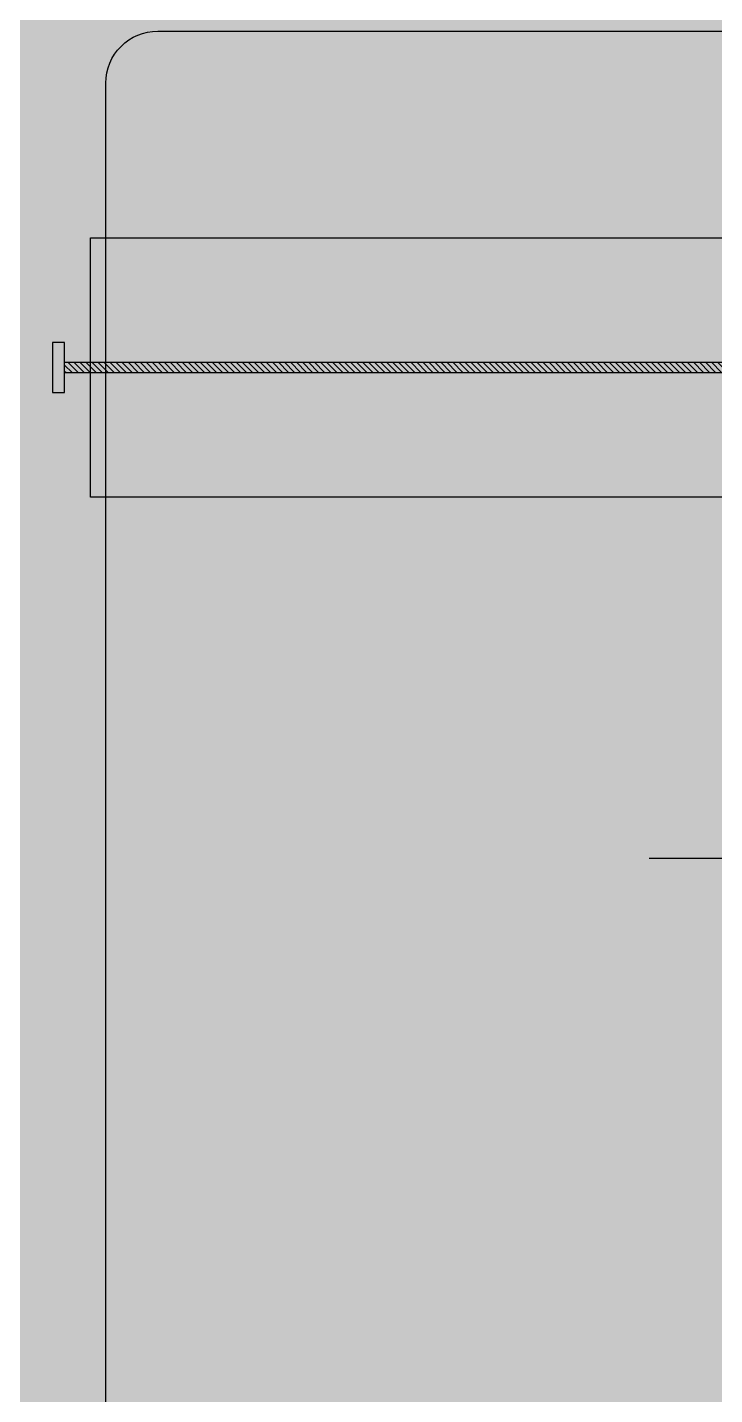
# Model space of a CAD drawing. Header units: millimetres. Extents: x -58335 to 291665, y -66693 to 213307.
# Drawn here: x 189452 to 190778, y 128486 to 131122 of the extents above; entities that cross this region are included whole.
import ezdxf

# ---------------------------------------------------------------- set-up
doc = ezdxf.new("R2010")
doc.units = ezdxf.units.MM
doc.header["$LTSCALE"] = 1000
doc.layers.add('X-SITE$0$-MY-녹지', color=254, linetype='Continuous')
doc.layers.add('X-SITE$0$A-ETC-기계 NOPLOT', color=163, linetype='Continuous', plot=False)
pattern_1 = [(0, (-29382.5, 14650.24), (317.5, 317.5), [158.75, -476.25]), (90, (-29303.13, 14570.87), (-317.5, 317.5), [158.75, -476.25])]

# ---------------------------------------------------------------- blocks, each defined once
blk = doc.blocks.new('X-SITE$0$240910_L-1F')
at = {"layer": 'X-SITE$0$-MY-녹지'}
h = blk.add_hatch(dxfattribs=at)
h.set_pattern_fill('CROSS', color=256, scale=50, style=2)
h.set_pattern_definition(pattern_1)
edge = h.paths.add_edge_path()
edge.add_arc((65971.1, 168205.3), 1850, 147.2795, 178.4525)
edge.add_line((64121.7, 168255.2), (153371.1, 168255.2))
edge.add_line((153371.1, 168255.2), (153371.1, 125655.3))
edge.add_line((153371.1, 125655.3), (167000, 125655.3))
edge.add_line((167000, 125655.3), (167000, 169179.4))
edge.add_line((167000, 169179.4), (166974.2, 169205.2))
edge.add_line((166974.2, 169205.2), (64414.6, 169205.3))
h = blk.add_hatch(dxfattribs=at)
h.set_pattern_fill('CROSS', color=256, scale=50, style=2)
h.set_pattern_definition(pattern_1)
edge = h.paths.add_edge_path()
edge.add_arc((65971.1, 168205.3), 1850, 147.2795, 157.7662)
edge.add_line((64258.6, 168905.3), (64971.1, 168905.3))
edge.add_line((64971.1, 168905.3), (64971.1, 168255.2))
edge.add_line((64971.1, 168255.2), (153371.1, 168255.2))
edge.add_line((153371.1, 168255.2), (153371.1, 125655.3))
edge.add_line((153371.1, 125655.3), (167000, 125655.3))
edge.add_line((167000, 125655.3), (167000, 169179.4))
edge.add_line((167000, 169179.4), (166974.2, 169205.2))
edge.add_line((166974.2, 169205.2), (64414.6, 169205.3))
blk = doc.blocks.new('X-SITE$0$기계_옥외유류탱크')
at = {"layer": 'X-SITE$0$A-ETC-기계 NOPLOT'}
h = blk.add_hatch(dxfattribs=at)
h.set_pattern_fill('ANSI31', color=256, scale=2.583394, angle=-90, style=0)
h.set_pattern_definition([(315, (-38063.703, 92412.761), (5.7998844, 5.7998844), [])])
h.paths.add_polyline_path([(4254, -18548.1), (4254, -18528.4), (720.6, -18528.4), (720.6, -18548.1)])
for p, q in [((720.6, -18528.4), (4254, -18528.4)), ((720.6, -18548.1), (4254, -18548.1))]:
    blk.add_line(p, q, dxfattribs=at)
at = {"layer": 'X-SITE$0$A-ETC-기계 NOPLOT', "ltscale": 15}
blk.add_line((3103.5, -19485), (1847.7, -19485), dxfattribs=at)
at = {"layer": 'X-SITE$0$A-ETC-기계 NOPLOT'}
blk.add_lwpolyline([(4110, -17990), (4110, -25235, -0.414214), (4010, -25335), (900, -25335, -0.414214), (800, -25235), (800, -17990, -0.414214), (900, -17890), (4010, -17890, -0.414214)], format="xyb", close=True, dxfattribs=at)
for points in [[(4180.6, -18288.2), (4180.6, -18788.2), (770.6, -18788.2), (770.6, -18288.2)], [(720.6, -18586.4), (720.6, -18490.1), (697.3, -18490.1), (697.3, -18586.4)]]:
    blk.add_lwpolyline(points, close=True, dxfattribs=at)

msp = doc.modelspace()

# ---------------------------------------------------------------- block references
for name, p in [('X-SITE$0$240910_L-1F', (29382.5, -14650.2)), ('X-SITE$0$기계_옥외유류탱크', (188803.6, 149005))]:
    msp.add_blockref(name, p)

doc.saveas('drawing.dxf')
